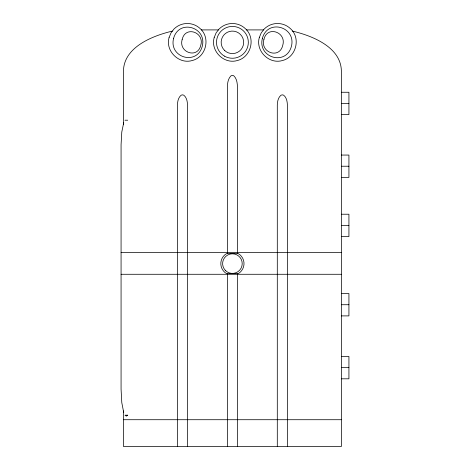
<?xml version="1.0" encoding="UTF-8"?>
<svg xmlns="http://www.w3.org/2000/svg" width="470" height="470" viewBox="0 0 470 470"><rect width="100%" height="100%" fill="white"/><g stroke="black" fill="none" stroke-linecap="round" stroke-linejoin="round"><path stroke-width="0.7" d="M123.71 122.746L121.783 132.029L121.072 144.713L121.072 389.107L121.783 402.614L123.71 412.501M237.462 253.248C233.937 254.223 230.042 253.195 226.616 253.559A11.603 11.603 0 0 0 226.616 273.652C230.276 273.658 234.554 273.658 238.214 273.652A11.603 11.603 0 0 0 238.214 253.559L237.462 253.248L237.462 86.774C237.303 82.873 236.757 78.508 233.713 75.729L232.415 75.353L231.111 75.729C228.073 78.508 227.521 82.873 227.368 86.774L227.368 253.248M172.39 31.091C152.186 35.873 122.611 47.535 123.469 72.568L123.469 124.626M201.307 29.904L218.409 29.904M246.415 29.904L263.523 29.904M341.361 92.261L348.928 92.261L348.928 114.604L341.361 114.604M341.361 103.435L348.928 103.435M124.985 120.208L127.717 120.208M341.361 155.059L348.928 155.059L348.928 177.407L341.361 177.407M341.361 166.233L348.928 166.233M341.361 214.226L348.928 214.226L348.928 236.569L341.361 236.569M341.361 225.394L348.928 225.394M121.072 252.555L341.361 252.555M121.072 274.28L341.361 274.28M341.361 293.55L348.928 293.55L348.928 315.893L341.361 315.893M341.361 304.724L348.928 304.724M341.361 356.471L348.928 356.471L348.928 378.814L341.361 378.814M341.361 367.64L348.928 367.64M123.469 419.716L341.361 419.716M292.44 31.091C312.644 35.873 342.219 47.535 341.361 72.568L341.361 446.5L123.469 446.5L123.469 410.945M287.399 446.5L287.399 105.01C287.264 101.473 286.583 97.507 283.651 95.181L282.353 94.846L281.048 95.181C278.117 97.507 277.435 101.473 277.3 105.01L277.3 446.5M237.462 273.963L237.462 446.5M227.368 273.963L227.368 446.5M187.524 446.5L187.524 105.01C187.395 101.473 186.713 97.507 183.782 95.181L182.478 94.846L181.179 95.181C178.248 97.507 177.56 101.473 177.431 105.01L177.431 446.5M182.166 39.515C178.312 52.405 197.706 59.296 200.802 45.167C204.656 32.271 185.262 25.386 182.166 39.515M263.917 39.48C260.016 52.528 279.644 59.502 282.781 45.202C286.682 32.148 267.048 25.174 263.917 39.48M173.595 38.34C168.618 57.546 196.954 65.976 202.247 46.336C207.223 27.131 178.888 18.706 173.595 38.34M262.401 38.293C257.366 57.734 286.048 66.264 291.4 46.389C296.435 26.949 267.759 18.418 262.401 38.293M169.106 37.465C165.093 50.807 178.835 64.549 192.177 60.542C205.737 57.34 210.766 38.569 200.625 29.017A18.841 18.841 0 0 0 173.982 29.017L170.986 32.918L169.106 37.465M214.214 37.465C210.208 50.807 223.949 64.549 237.291 60.542C250.851 57.34 255.88 38.569 245.739 29.017A18.841 18.841 0 0 0 219.091 29.017L216.1 32.918L214.214 37.465M259.328 37.465C255.322 50.807 269.063 64.549 282.405 60.542C295.959 57.34 300.994 38.569 290.848 29.017A18.841 18.841 0 0 0 264.205 29.017L261.208 32.918L259.328 37.465M127.717 415.198L126.348 416.12L124.985 415.198L127.717 415.198M224.454 56.124A15.915 15.915 0 0 0 248.33 42.341A15.915 15.915 0 0 0 224.454 28.558A15.915 15.915 0 0 0 224.454 56.124M224.454 50.296A11.257 11.257 0 0 0 243.284 45.255A11.257 11.257 0 0 0 229.501 31.467A11.257 11.257 0 0 0 224.454 50.296M225.483 270.532A9.8 9.8 0 0 0 241.88 266.143A9.8 9.8 0 0 0 229.877 254.141A9.8 9.8 0 0 0 225.483 270.532"/></g></svg>
